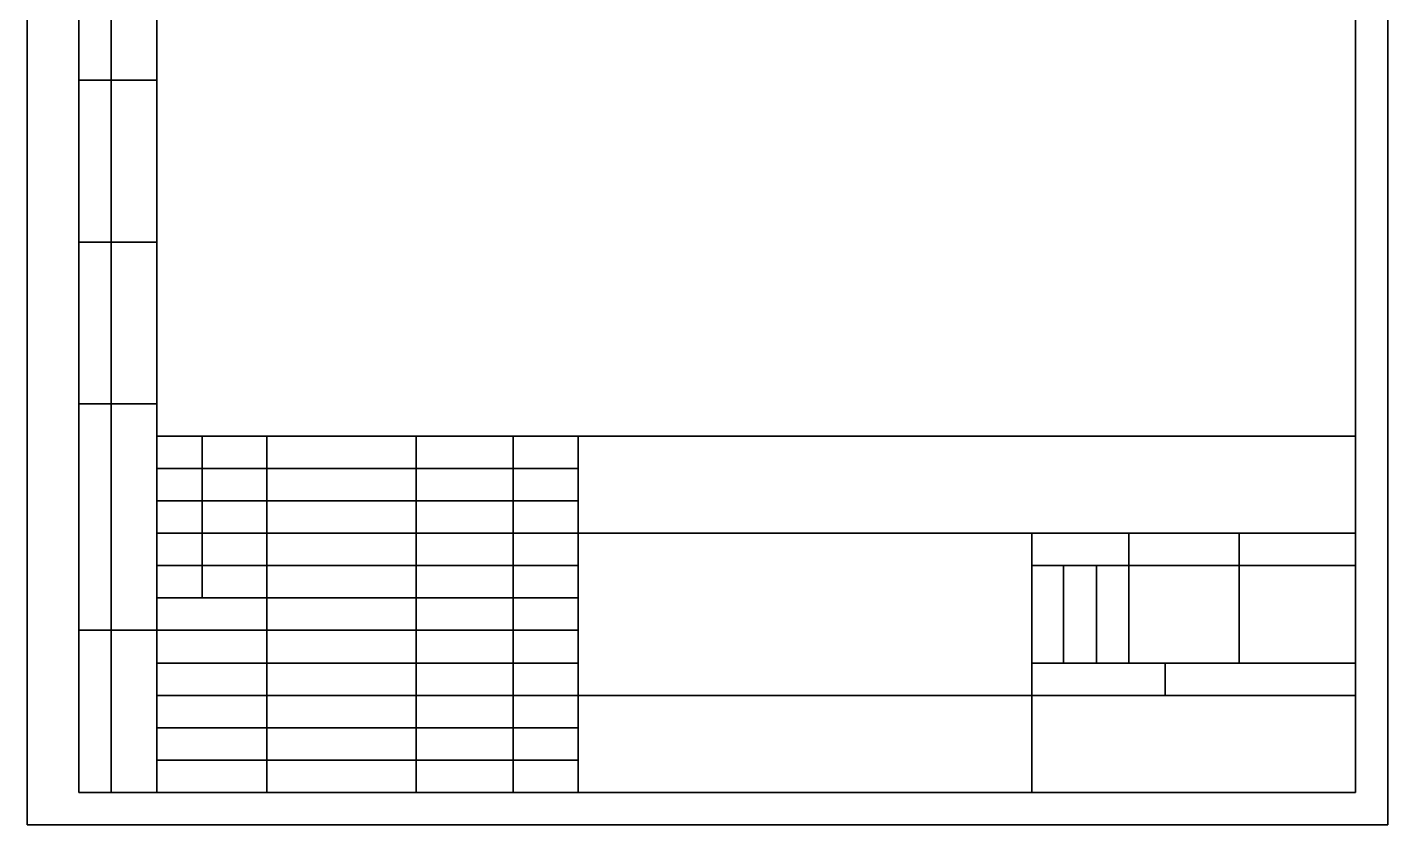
# Model space of a CAD drawing. Extents: x 1 to 210, y 1 to 298.
# Drawn here: x 0.5 to 210.5, y 0.6 to 123.8 of the extents above; entities that cross this region are included whole.
import ezdxf

# ---------------------------------------------------------------- set-up
doc = ezdxf.new("R2010")
doc.units = 0

msp = doc.modelspace()

# ---------------------------------------------------------------- linework, layer by layer
at = {"layer": 'P04346'}
msp.add_lwpolyline([(0.508, 0.592664), (0.508, 297.603326), (0.508, 0.592664)], dxfattribs=at)
at = {"layer": 'P04348'}
msp.add_lwpolyline([(210.481339, 297.603326), (210.481339, 0.592664), (210.481339, 297.603326)], dxfattribs=at)
at = {"layer": 'P04349'}
msp.add_lwpolyline([(210.481339, 0.592664), (0.508, 0.592664), (210.481339, 0.592664)], dxfattribs=at)
at = {"layer": 'P04350'}
msp.add_lwpolyline([(20.489333, 5.588009), (20.489333, 292.607992), (20.489333, 5.588009)], dxfattribs=at)
at = {"layer": 'P04352'}
msp.add_lwpolyline([(205.485993, 292.607992), (205.485993, 5.588009), (205.485993, 292.607992)], dxfattribs=at)
at = {"layer": 'P04353'}
msp.add_lwpolyline([(205.485993, 5.588009), (20.489333, 5.588009), (205.485993, 5.588009)], dxfattribs=at)
at = {"layer": 'P04354'}
msp.add_lwpolyline([(20.489333, 60.621321), (205.485993, 60.621321), (20.489333, 60.621321)], dxfattribs=at)
at = {"layer": 'P04355'}
msp.add_lwpolyline([(20.489333, 50.630674), (85.513331, 50.630674), (20.489333, 50.630674)], dxfattribs=at)
at = {"layer": 'P04356'}
msp.add_lwpolyline([(20.489333, 45.635328), (85.513331, 45.635328), (20.489333, 45.635328)], dxfattribs=at)
at = {"layer": 'P04357'}
msp.add_lwpolyline([(20.489333, 30.649335), (85.513331, 30.649335), (20.489333, 30.649335)], dxfattribs=at)
at = {"layer": 'P04358'}
msp.add_lwpolyline([(20.489333, 25.569326), (85.513331, 25.569326), (20.489333, 25.569326)], dxfattribs=at)
at = {"layer": 'P04359'}
msp.add_lwpolyline([(20.489333, 20.574003), (85.513331, 20.574003), (20.489333, 20.574003)], dxfattribs=at)
at = {"layer": 'P04360'}
msp.add_lwpolyline([(20.489333, 15.578657), (85.513331, 15.578657), (20.489333, 15.578657)], dxfattribs=at)
at = {"layer": 'P04361'}
msp.add_lwpolyline([(20.489333, 10.583333), (85.513331, 10.583333), (20.489333, 10.583333)], dxfattribs=at)
at = {"layer": 'P04362'}
msp.add_lwpolyline([(20.489333, 5.588009), (20.489333, 60.621321), (20.489333, 5.588009)], dxfattribs=at)
at = {"layer": 'P04363'}
msp.add_lwpolyline([(20.489333, 55.625997), (85.513331, 55.625997), (20.489333, 55.625997)], dxfattribs=at)
at = {"layer": 'P04364'}
msp.add_lwpolyline([(37.507333, 5.588009), (37.507333, 60.621321), (37.507333, 5.588009)], dxfattribs=at)
at = {"layer": 'P04365'}
msp.add_lwpolyline([(60.536663, 5.588009), (60.536663, 60.621321), (60.536663, 5.588009)], dxfattribs=at)
at = {"layer": 'P04366'}
msp.add_lwpolyline([(75.522667, 5.588009), (75.522667, 60.621321), (75.522667, 5.588009)], dxfattribs=at)
at = {"layer": 'P04367'}
msp.add_lwpolyline([(85.513331, 5.588009), (85.513331, 60.621321), (85.513331, 5.588009)], dxfattribs=at)
at = {"layer": 'P04368'}
msp.add_lwpolyline([(155.532668, 5.588009), (155.532668, 45.635328), (155.532668, 5.588009)], dxfattribs=at)
at = {"layer": 'P04369'}
msp.add_lwpolyline([(170.518661, 25.569326), (170.518661, 45.635328), (170.518661, 25.569326)], dxfattribs=at)
at = {"layer": 'P04370'}
msp.add_lwpolyline([(187.536658, 25.569326), (187.536658, 45.635328), (187.536658, 25.569326)], dxfattribs=at)
at = {"layer": 'P04371'}
msp.add_lwpolyline([(20.489333, 40.640004), (85.513331, 40.640004), (20.489333, 40.640004)], dxfattribs=at)
at = {"layer": 'P04372'}
msp.add_lwpolyline([(20.489333, 35.644659), (85.513331, 35.644659), (20.489333, 35.644659)], dxfattribs=at)
at = {"layer": 'P04373'}
msp.add_lwpolyline([(155.532668, 20.574003), (205.485993, 20.574003), (155.532668, 20.574003)], dxfattribs=at)
at = {"layer": 'P04374'}
msp.add_lwpolyline([(170.518661, 40.640004), (205.485993, 40.640004), (170.518661, 40.640004)], dxfattribs=at)
at = {"layer": 'P04375'}
msp.add_lwpolyline([(155.532668, 40.640004), (170.518661, 40.640004), (155.532668, 40.640004)], dxfattribs=at)
at = {"layer": 'P04376'}
msp.add_lwpolyline([(85.513331, 45.635328), (205.485993, 45.635328), (85.513331, 45.635328)], dxfattribs=at)
at = {"layer": 'P04377'}
msp.add_lwpolyline([(85.513331, 20.574003), (155.532668, 20.574003), (85.513331, 20.574003)], dxfattribs=at)
at = {"layer": 'P04378'}
msp.add_lwpolyline([(155.532668, 25.569326), (205.485993, 25.569326), (155.532668, 25.569326)], dxfattribs=at)
at = {"layer": 'P04379'}
msp.add_lwpolyline([(176.10666, 20.574003), (176.10666, 25.569326), (176.10666, 20.574003)], dxfattribs=at)
at = {"layer": 'P04380'}
msp.add_lwpolyline([(160.443329, 25.569326), (160.443329, 40.640004), (160.443329, 25.569326)], dxfattribs=at)
at = {"layer": 'P04381'}
msp.add_lwpolyline([(165.523327, 25.569326), (165.523327, 40.640004), (165.523327, 25.569326)], dxfattribs=at)
at = {"layer": 'P04382'}
msp.add_lwpolyline([(27.516667, 35.644659), (27.516667, 60.621321), (27.516667, 35.644659)], dxfattribs=at)
at = {"layer": 'P04383'}
msp.add_lwpolyline([(8.466667, 5.588009), (8.466667, 150.621997), (8.466667, 5.588009)], dxfattribs=at)
at = {"layer": 'P04384'}
msp.add_lwpolyline([(13.462, 5.588009), (13.462, 150.621997), (13.462, 5.588009)], dxfattribs=at)
at = {"layer": 'P04385'}
msp.add_lwpolyline([(20.489333, 5.588009), (8.466667, 5.588009), (20.489333, 5.588009)], dxfattribs=at)
at = {"layer": 'P04387'}
msp.add_lwpolyline([(20.489333, 30.649335), (8.466667, 30.649335), (20.489333, 30.649335)], dxfattribs=at)
at = {"layer": 'P04388'}
msp.add_lwpolyline([(20.489333, 65.616667), (8.466667, 65.616667), (20.489333, 65.616667)], dxfattribs=at)
at = {"layer": 'P04389'}
msp.add_lwpolyline([(20.489333, 90.593329), (8.466667, 90.593329), (20.489333, 90.593329)], dxfattribs=at)
at = {"layer": 'P04390'}
msp.add_lwpolyline([(20.489333, 115.569991), (8.466667, 115.569991), (20.489333, 115.569991)], dxfattribs=at)

doc.saveas('drawing.dxf')
